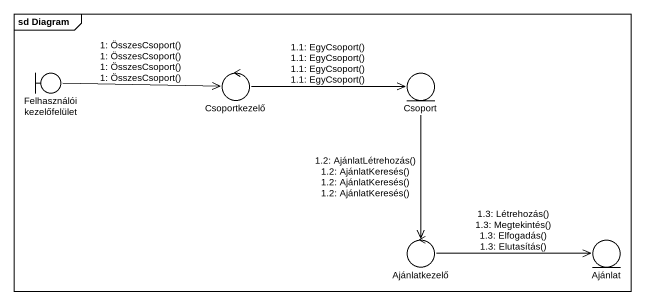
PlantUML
@startuml
mainframe sd Diagram
boundary "Felhasználói kezelőfelület" as Felhasználói_kezelőfelület
control Csoportkezelő
entity Csoport
control Ajánlatkezelő
entity Ajánlat
Felhasználói_kezelőfelület -right-> Csoportkezelő : 1: ÖsszesCsoport()\n1: ÖsszesCsoport()\n1: ÖsszesCsoport()\n1: ÖsszesCsoport()
Csoportkezelő -right-> Csoport : 1.1: EgyCsoport()\n1.1: EgyCsoport()\n1.1: EgyCsoport()\n1.1: EgyCsoport()
Csoport --> Ajánlatkezelő : 1.2: AjánlatLétrehozás()\n1.2: AjánlatKeresés()\n1.2: AjánlatKeresés()\n1.2: AjánlatKeresés()
Ajánlatkezelő -right-> Ajánlat : 1.3: Létrehozás()\n1.3: Megtekintés()\n1.3: Elfogadás()\n1.3: Elutasítás()
@enduml
